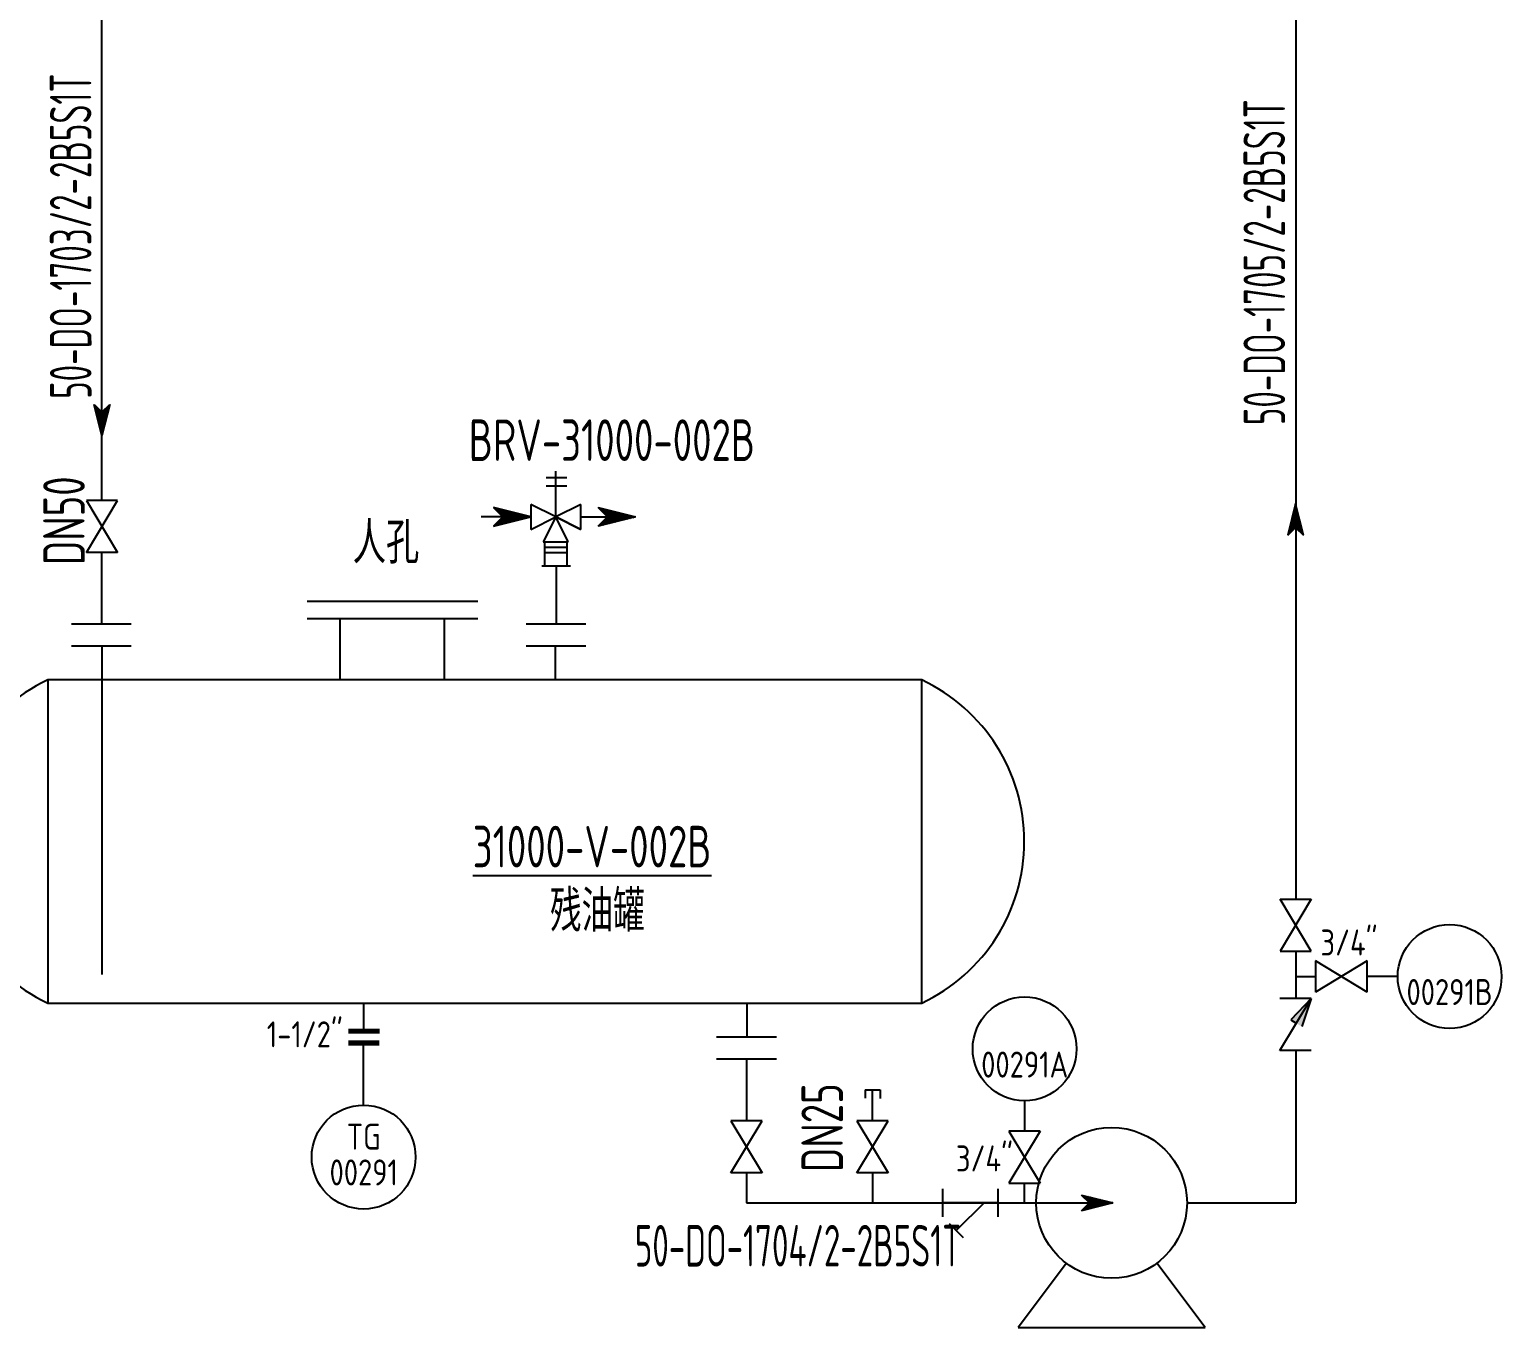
# Model space of a CAD drawing. Extents: x 24843 to 27502, y -10108 to -7552.
# Drawn here: x 27123.8 to 27265.5, y -9269.2 to -9144.2 of the extents above; entities that cross this region are included whole.
import ezdxf
from ezdxf.enums import TextEntityAlignment as Align

# ---------------------------------------------------------------- set-up
doc = ezdxf.new("R2010")
doc.units = 0
for name, pattern in [('CONTINOUS', [0]), ('DASHED2', [9.525, 6.35, -3.175]), ('HIDDEN', [0.375, 0.25, -0.125])]:
    doc.linetypes.add(name, pattern=pattern)
doc.layers.get('0').update_dxf_attribs({"linetype": 'CONTINUOUS'})
for name, color, linetype in [('ASHADE', 7, 'CONTINUOUS'), ('EQP', 3, 'CONTINUOUS'), ('GREEN', 7, 'CONTINUOUS'), ('INS', 2, 'CONTINUOUS'), ('INST', 4, 'CONTINUOUS'), ('pile', 7, 'CONTINUOUS'), ('WIDE', 7, 'CONTINUOUS'), ('污油罐', 7, 'CONTINUOUS'), ('流程', 7, 'CONTINUOUS')]:
    doc.layers.add(name, color=color, linetype=linetype)
doc.layers.add('收发球筒', color=3, linetype='CONTINUOUS', lineweight=25)
doc.styles.add('HZ', font='ascii', dxfattribs={"width": 0.65, "bigfont": 'hztxt'})
doc.styles.add('LY', font='ascii.shx', dxfattribs={"width": 0.8, "bigfont": 'lytxt.shx'})
doc.styles.add('YKCAD', font='isocpeur.ttf', dxfattribs={"width": 0.8, "height": 0.125})

# ---------------------------------------------------------------- blocks, each defined once
blk = doc.blocks.new('*X3')
at = {"color": 0, "linetype": 'Continuous'}
for p, q in [((62.27, 55.73), (62.28, 55.74)), ((62.36, 55.64), (62.42, 55.71)), ((63.52, 54.57), (62.37, 55.72)), ((62.45, 55.55), (62.57, 55.67)), ((62.54, 55.46), (62.71, 55.64)), ((63.66, 54.6), (62.6, 55.66)), ((62.62, 55.38), (62.85, 55.6)), ((62.71, 55.29), (62.99, 55.57)), ((62.8, 55.2), (63.13, 55.53)), ((63.8, 54.64), (62.84, 55.6)), ((63.94, 54.67), (63.07, 55.54)), ((62.39, 54.28), (62.34, 54.34)), ((62.53, 54.32), (62.42, 54.42)), ((62.43, 54.29), (63.56, 55.42)), ((62.67, 54.36), (62.51, 54.51)), ((62.81, 54.39), (62.6, 54.6)), ((62.66, 54.35), (63.7, 55.39)), ((62.95, 54.43), (62.69, 54.69)), ((63.1, 54.46), (62.78, 54.78)), ((63.24, 54.5), (62.87, 54.87)), ((62.89, 55.11), (63.27, 55.49)), ((62.9, 54.41), (63.84, 55.35)), ((63.38, 54.53), (62.96, 54.96)), ((62.98, 55.02), (63.41, 55.46)), ((63.13, 54.47), (63.98, 55.32)), ((64.09, 54.71), (63.31, 55.49)), ((63.37, 54.53), (64.12, 55.28)), ((64.23, 54.74), (63.54, 55.43)), ((63.6, 54.59), (64.26, 55.25)), ((64.37, 54.78), (63.78, 55.37)), ((63.84, 54.65), (64.4, 55.21)), ((64.51, 54.81), (64.02, 55.31)), ((64.08, 54.71), (64.55, 55.18)), ((64.65, 54.85), (64.25, 55.25)), ((64.31, 54.77), (64.69, 55.14)), ((64.79, 54.89), (64.49, 55.19)), ((64.55, 54.82), (64.83, 55.11)), ((64.93, 54.92), (64.72, 55.13)), ((64.78, 54.88), (64.97, 55.07)), ((65.08, 54.96), (64.96, 55.07)), ((65.02, 54.94), (65.11, 55.03)), ((65.22, 54.99), (65.19, 55.01))]:
    blk.add_line(p, q, dxfattribs=at)
blk = doc.blocks.new('SARROW')
at = {"layer": 'GREEN', "color": 3, "linetype": 'Continuous'}
for p, q in [((-0.75, 0.75), (2.25, 0)), ((0, 0), (-0.75, 0.75)), ((2.25, 0), (-0.75, -0.75)), ((-0.75, -0.75), (0, 0))]:
    blk.add_line(p, q, dxfattribs=at)
blk.add_blockref('*X3', (-63, -55), dxfattribs=at)
blk = doc.blocks.new('VALVE')
at = {"layer": 'GREEN', "color": 3, "linetype": 'Continuous'}
for p, q in [((5, 1.5), (0, -1.5)), ((0, 1.5), (5, -1.5)), ((0, -1.5), (0, 1.5)), ((5, -1.5), (5, 1.5))]:
    blk.add_line(p, q, dxfattribs=at)
blk = doc.blocks.new('safval')
at = {"layer": 'GREEN', "color": 3, "linetype": 'Continuous'}
for p, q in [((3, 0), (3, 5.5)), ((1.65, 4.7), (4.15, 4.7)), ((1.65, 3.7), (4.15, 3.7)), ((0, -1.5), (0, 1.5)), ((0, 1.5), (3, 0)), ((3, 0), (0, -1.5)), ((0, -1.5), (3, 0)), ((1.5, -3), (3, 0)), ((3, 0), (4.5, -3)), ((4.5, -3), (1.5, -3))]:
    blk.add_line(p, q, dxfattribs=at)
blk = doc.blocks.new('BG1')
at = {"color": 3, "linetype": 'Continuous'}
for p, q in [((0, 0), (-1.5, 3)), ((-1.5, 3), (1.5, 3)), ((1.5, 3), (0, 0))]:
    blk.add_line(p, q, dxfattribs=at)
blk = doc.blocks.new('SVALVE')
at = {"layer": 'GREEN', "color": 3, "linetype": 'Continuous'}
for p, q in [((0, 1.5), (5, -1.5)), ((0, -1.5), (0, 1.5)), ((5, -1.5), (5, 1.5))]:
    blk.add_line(p, q, dxfattribs=at)
blk = doc.blocks.new('A$C5865772C')
at = {"layer": 'ASHADE', "color": 3, "linetype": 'Continuous', "ltscale": 2, "rotation": 90}
blk.add_blockref('SVALVE', (1.5, 0), dxfattribs=at)
blk = doc.blocks.new('*U70')
for p, q in [((0, 0), (0, -0.1232)), ((0, -0.491), (0, -0.2031)), ((0, -0.4586), (0, -0.4018))]:
    blk.add_line(p, q)
at = {"const_width": 0.025}
for points in [[(0.0763, -0.1352), (-0.0737, -0.1352)], [(-0.0741, -0.192), (-0.0741, -0.192), (0.0759, -0.192)]]:
    blk.add_lwpolyline(points, dxfattribs=at)
blk.add_circle((0, -0.741), 0.25)
at = {"style": 'YKCAD', "width": 0.8}
blk.add_text('1-1/2"', height=0.125, dxfattribs=at).set_placement((-0.466, -0.213))
at = {"style": 'YKCAD', "width": 0.8, "flags": 8}
blk.add_attdef('IA100', text='', height=0.125, dxfattribs=at).set_placement((0.0007, -0.7055), align=Align.CENTER)
at = {"style": 'YKCAD', "width": 0.8}
blk.add_attdef('IA101', text='', height=0.125, dxfattribs=at).set_placement((0.0007, -0.8774), align=Align.CENTER)
at = {"style": 'YKCAD', "width": 0.95}
for tag, p, flags in [('IA102', (-0.0931, -0.9284), 3), ('IA103', (-0.0931, -0.9909), 1), ('IA104', (-0.0931, -1.0534), 1)]:
    blk.add_attdef(tag, p, '', height=0.05, dxfattribs=dict(at, flags=flags))
blk = doc.blocks.new('LC311')
for p, q in [((-2.5, 1.5), (2.5, -1.5)), ((-2.5, -1.5), (2.5, 1.5)), ((-2.5, 1.5), (-2.5, -1.5)), ((2.5, -1.5), (2.5, 1.5))]:
    blk.add_line(p, q)
blk.add_lwpolyline([(-2.5, 1.5), (-2.5, 1.5), (-2.5, 1.5), (-2.5, 1.5)], close=True)
blk = doc.blocks.new('*U28')
for p, q in [((0, 0.491), (0, 0.3454)), ((0, 0.4586), (0, 0.4018)), ((0, 0), (0, 0.0947))]:
    blk.add_line(p, q)
blk.add_circle((0, 0.741), 0.25)
at = {"linetype": 'HIDDEN', "xscale": 0.04999999999999982, "yscale": 0.04999999999999982, "zscale": 0.04999999999999982, "rotation": 270}
blk.add_blockref('LC311', (-0.0006, 0.2197), dxfattribs=at)
at = {"style": 'YKCAD', "width": 0.8}
blk.add_text('3/4"', height=0.125, dxfattribs=at).set_placement((-0.3307, 0.1513))
at = {"style": 'YKCAD', "width": 0.8, "flags": 10}
blk.add_attdef('IA100', text='', height=0.125, dxfattribs=at).set_placement((0.0007, 0.7745), align=Align.CENTER)
at = {"style": 'YKCAD', "width": 0.8}
blk.add_attdef('IA101', text='', height=0.125, dxfattribs=at).set_placement((0.0007, 0.6026), align=Align.CENTER)
at = {"style": 'YKCAD', "width": 0.95}
for tag, p, flags in [('IA102', (-0.0931, 0.5516), 3), ('IA103', (-0.0931, 0.4891), 1), ('IA104', (-0.0931, 0.4266), 1)]:
    blk.add_attdef(tag, p, '', height=0.05, dxfattribs=dict(at, flags=flags))
blk = doc.blocks.new('*U71')
for p, q in [((0, 0), (0.0947, 0)), ((0.491, 0), (0.3454, 0)), ((0.4586, 0), (0.4018, 0))]:
    blk.add_line(p, q)
blk.add_circle((0.741, 0), 0.25)
at = {"linetype": 'HIDDEN', "xscale": 0.04999999999999982, "yscale": 0.04999999999999982, "zscale": 0.04999999999999982, "rotation": 180}
blk.add_blockref('LC311', (0.2197, 0.0006), dxfattribs=at)
at = {"style": 'YKCAD', "width": 0.8}
blk.add_text('3/4"', height=0.125, dxfattribs=at).set_placement((0.1193, 0.1013))
at = {"style": 'YKCAD', "width": 0.8, "flags": 10}
blk.add_attdef('IA100', text='', height=0.125, dxfattribs=at).set_placement((0.7407, 0.0345), align=Align.CENTER)
at = {"style": 'YKCAD', "width": 0.8}
blk.add_attdef('IA101', text='', height=0.125, dxfattribs=at).set_placement((0.7407, -0.1374), align=Align.CENTER)
at = {"style": 'YKCAD', "width": 0.95}
for tag, p, flags in [('IA102', (0.6469, -0.1884), 3), ('IA103', (0.6469, -0.2509), 1), ('IA104', (0.6469, -0.3134), 1)]:
    blk.add_attdef(tag, p, '', height=0.05, dxfattribs=dict(at, flags=flags))

msp = doc.modelspace()

# ---------------------------------------------------------------- hatches: boundary and pattern name
at = {"layer": 'pile', "linetype": 'CONTINOUS'}
for points in [[(27247.16, -9237.51), (27245.19, -9239.56), (27245.73, -9239.89)], [(27247.16, -9237.51), (27246.27, -9240.21), (27245.73, -9239.89)]]:
    msp.add_hatch(color=3, dxfattribs=at).paths.add_polyline_path(points)

# ---------------------------------------------------------------- linework, layer by layer
at = {"color": 3, "linetype": 'Continuous'}
for p, q in [((27130.77, -9189.59), (27130.77, -9109.48)), ((27130.77, -9201.48), (27130.77, -9194.59))]:
    msp.add_line(p, q, dxfattribs=at)
at = {"color": 6, "linetype": 'Continuous'}
for p, q in [((27245.67, -9139.65), (27245.67, -9227.94)), ((27174.49, -9195.88), (27174.49, -9201.48)), ((27130.77, -9203.58), (27130.77, -9235.2)), ((27245.67, -9232.94), (27245.67, -9237.51)), ((27245.67, -9242.51), (27245.67, -9257.17)), ((27192.81, -9243.31), (27192.81, -9249.28)), ((27192.81, -9254.28), (27192.81, -9257.17)), ((27192.81, -9257.17), (27228.06, -9257.17)), ((27235.21, -9257.17), (27245.67, -9257.17))]:
    msp.add_line(p, q, dxfattribs=at)
at = {"color": 4}
for p, q in [((27174.4, -9203.58), (27174.4, -9206.84)), ((27192.89, -9241.2), (27192.89, -9237.94))]:
    msp.add_line(p, q, dxfattribs=at)
at = {"color": 3}
msp.add_line((27204.22, -9246.28), (27205.66, -9246.28), dxfattribs=at)
at = {"color": 6, "linetype": 'CONTINOUS'}
msp.add_line((27204.94, -9249.28), (27204.94, -9246.28), dxfattribs=at)
at = {"color": 6}
msp.add_line((27204.94, -9254.28), (27204.94, -9257.17), dxfattribs=at)
at = {"layer": 'EQP'}
for p, q in [((27223.6, -9262.97), (27218.95, -9269.17)), ((27236.96, -9269.17), (27232.31, -9262.97)), ((27218.95, -9269.17), (27236.96, -9269.17))]:
    msp.add_line(p, q, dxfattribs=at)
for points in [[(27133.59, -9201.48), (27127.83, -9201.48)], [(27177.36, -9201.48), (27171.61, -9201.48)], [(27133.59, -9203.58), (27127.83, -9203.58)], [(27177.36, -9203.58), (27171.61, -9203.58)], [(27189.93, -9241.2), (27195.69, -9241.2)], [(27189.93, -9243.31), (27195.69, -9243.31)]]:
    msp.add_lwpolyline(points, dxfattribs=at)
msp.add_circle((27227.95, -9257.17), 7.26, dxfattribs=at)
at = {"layer": 'INS', "color": 3}
for points in [[(27211.66, -9255.83), (27211.66, -9258.5)], [(27217.01, -9255.83), (27217.01, -9258.5)], [(27217.01, -9257.17), (27211.66, -9257.17)], [(27215.67, -9257.17), (27213, -9259.84)], [(27212.33, -9259.17), (27213.66, -9260.51)]]:
    msp.add_lwpolyline(points, dxfattribs=at)
at = {"layer": 'pile', "color": 3, "linetype": 'CONTINOUS'}
for p, q in [((27247.16, -9237.51), (27245.19, -9239.56)), ((27247.16, -9237.51), (27246.27, -9240.21)), ((27245.19, -9239.56), (27245.73, -9239.89))]:
    msp.add_line(p, q, dxfattribs=at)
at = {"layer": 'WIDE', "color": 6, "linetype": 'Continuous'}
for p, q in [((27172.05, -9191.16), (27167.27, -9191.16)), ((27176.85, -9191.16), (27182.06, -9191.16))]:
    msp.add_line(p, q, dxfattribs=at)
at = {"layer": 'WIDE', "color": 3, "linetype": 'Continuous'}
for p, q in [((27173.36, -9193.56), (27173.36, -9195.88)), ((27175.53, -9194.11), (27173.36, -9194.11)), ((27175.53, -9193.56), (27175.53, -9195.88)), ((27175.87, -9195.88), (27173.1, -9195.88)), ((27175.53, -9194.6), (27173.36, -9194.6)), ((27204.22, -9246.28), (27204.22, -9247.1)), ((27205.66, -9246.28), (27205.66, -9247.12))]:
    msp.add_line(p, q, dxfattribs=at)
at = {"layer": '污油罐', "color": 3}
for p, q in [((27166.96, -9199.28), (27150.53, -9199.28)), ((27166.96, -9200.96), (27150.53, -9200.96)), ((27153.66, -9200.96), (27153.66, -9206.84)), ((27163.74, -9206.84), (27163.74, -9200.96)), ((27125.55, -9206.84), (27125.55, -9237.94)), ((27209.69, -9206.84), (27125.55, -9206.84)), ((27209.69, -9237.94), (27209.69, -9206.84)), ((27125.55, -9237.94), (27209.69, -9237.94))]:
    msp.add_line(p, q, dxfattribs=at)
at = {"layer": '污油罐', "color": 7}
msp.add_line((27209.69, -9206.84), (27125.55, -9206.84), dxfattribs=at)
at = {"layer": '污油罐', "color": 3}
for centre, start, end in [((27132.86, -9222.39), 115.1933, 244.8067), ((27202.37, -9222.39), 295.1933, 64.8067)]:
    msp.add_arc(centre, 17.18, start, end, dxfattribs=at)

# ---------------------------------------------------------------- block references
at = {"color": 6, "linetype": 'Continuous', "rotation": 270}
msp.add_blockref('SARROW', (27130.77, -9181.08), dxfattribs=at)
at = {"color": 3, "linetype": 'Continuous'}
for name, p, xscale, yscale, zscale in [('safval', (27176.85, -9191.16), -0.8000000000001819, 0.7999999999992724, 0.8), ('SARROW', (27179.43, -9191.16), 1.199999999999818, 1.199999999999818, 1.199999999999818)]:
    msp.add_blockref(name, p, dxfattribs=dict(at, xscale=xscale, yscale=yscale, zscale=zscale))
at = {"color": 3, "linetype": 'Continuous', "xscale": -1, "rotation": 90}
msp.add_blockref('VALVE', (27130.77, -9189.59), dxfattribs=at)
at = {"color": 3, "linetype": 'Continuous'}
for name, p, xscale, yscale, zscale, rotation in [('SARROW', (27169.36, -9191.16), -1.199999999999818, 1.200000000000728, 1.2, 180), ('BG1', (27174.45, -9191.16), -0.7999999999992724, 0.7999999999992724, 0.8, 90)]:
    msp.add_blockref(name, p, dxfattribs=dict(at, xscale=xscale, yscale=yscale, zscale=zscale, rotation=rotation))
at = {"linetype": 'DASHED2', "rotation": 270}
msp.add_blockref('VALVE', (27245.67, -9227.94), dxfattribs=at)
at = {"color": 3, "xscale": -1, "rotation": 90}
for p in [(27192.81, -9249.28), (27204.94, -9249.28)]:
    msp.add_blockref('VALVE', p, dxfattribs=at)
at = {"color": 3, "linetype": 'Continuous'}
msp.add_blockref('SARROW', (27225.81, -9257.17), dxfattribs=at)
at = {"layer": 'ASHADE', "color": 2, "linetype": 'Continuous', "xscale": -1, "rotation": 270}
msp.add_blockref('SARROW', (27245.66, -9192.16), dxfattribs=at)
at = {"layer": 'ASHADE', "color": 3, "linetype": 'CONTINOUS'}
msp.add_blockref('A$C5865772C', (27244.16, -9242.51), dxfattribs=at)
at = {"layer": 'INST'}
ref = msp.add_blockref('*U71', (27245.67, -9235.39), dxfattribs=dict(at, xscale=20, yscale=20, zscale=20))
ref.add_attrib('IA101', '00291B', dxfattribs={"layer": '0', "height": 2.5, "style": 'YKCAD', "width": 0.8}).set_placement((27260.48, -9238.13), align=Align.CENTER)
ref = msp.add_blockref('*U70', (27155.96, -9237.94), dxfattribs=dict(at, xscale=20, yscale=20, zscale=20))
ref.add_attrib('IA100', 'TG', dxfattribs={"layer": '0', "height": 2.5, "style": 'YKCAD', "width": 0.8}).set_placement((27155.97, -9252.05), align=Align.CENTER)
ref.add_attrib('IA101', '00291', dxfattribs={"layer": '0', "height": 2.5, "style": 'YKCAD', "width": 0.8}).set_placement((27155.97, -9255.49), align=Align.CENTER)
ref = msp.add_blockref('*U28', (27219.58, -9257.17), dxfattribs=dict(at, xscale=20, yscale=20, zscale=20))
ref.add_attrib('IA101', '00291A', dxfattribs={"layer": '0', "height": 2.5, "style": 'YKCAD', "width": 0.8}).set_placement((27219.59, -9245.11), align=Align.CENTER)

# ---------------------------------------------------------------- texts
at = {"color": 3, "linetype": 'Continuous', "lineweight": 25, "style": 'HZ', "width": 0.68}
for s, rotation, p in [('50-DO-1703/2-2B5S1T', 90.0266, (27129.76, -9164.14)), ('50-DO-1705/2-2B5S1T', 90.0266, (27244.65, -9166.64)), ('50-DO-1704/2-2B5S1T', 0.0266, (27197.77, -9263.29))]:
    msp.add_text(s, height=4, rotation=rotation, dxfattribs=at).set_placement(p, align=Align.CENTER)
at = {"linetype": 'Continuous', "lineweight": 25, "style": 'LY', "width": 0.8}
for s, p in [('%%U31000-V-002B', (27177.95, -9224.88)), ('残油罐', (27178.45, -9231.08))]:
    msp.add_text(s, height=4, dxfattribs=at).set_placement(p, align=Align.CENTER)
at = {"layer": '收发球筒', "linetype": 'Continuous', "lineweight": 35, "style": 'HZ', "width": 0.8}
for s, p in [('BRV-31000-002B', (27166.08, -9185.77)), ('人孔', (27154.91, -9195.65))]:
    msp.add_text(s, height=4, dxfattribs=at).set_placement(p)
at = {"layer": '流程', "color": 3, "style": 'HZ', "width": 0.8}
for s, p in [('DN50', (27129.12, -9195.8)), ('DN25', (27202.1, -9254.2))]:
    msp.add_text(s, height=4, rotation=90, dxfattribs=at).set_placement(p)

doc.saveas('drawing.dxf')
